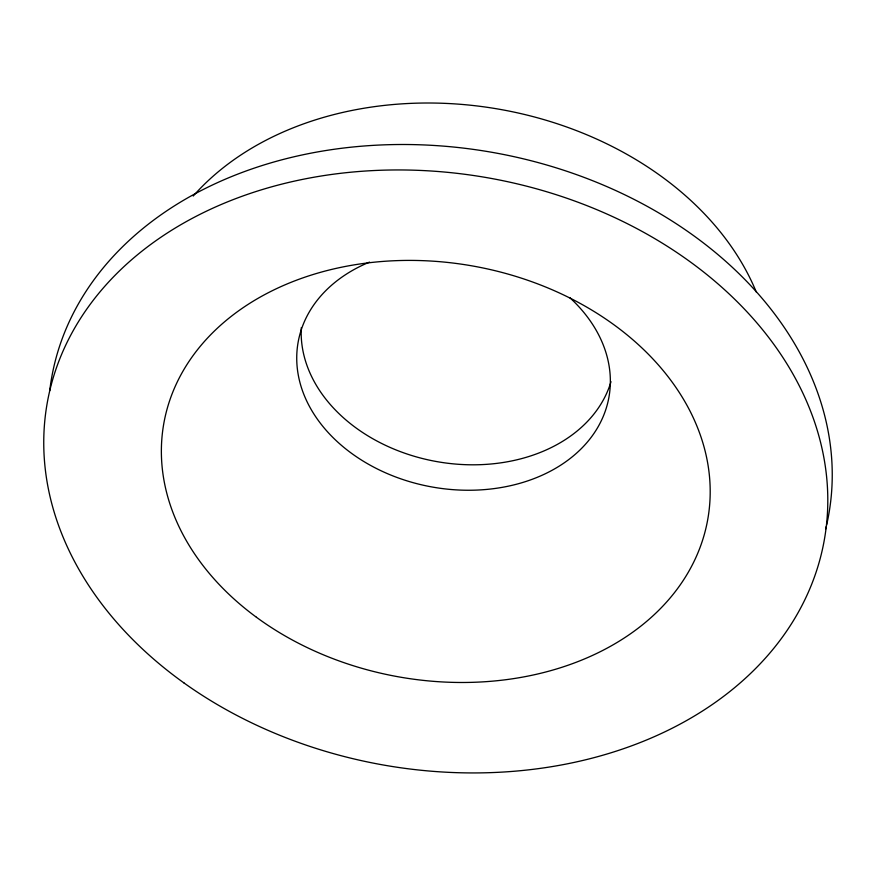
<?xml version="1.0" encoding="UTF-8"?>
<svg xmlns="http://www.w3.org/2000/svg" width="876" height="876" viewBox="0 0 876 876"><rect width="100%" height="100%" fill="white"/><g stroke="black" fill="none" stroke-linecap="round" stroke-linejoin="round"><path stroke-width="1.31" d="M826.32 526.366A394.529 298.201 9.9 0 1 825.696 528.973M49.746 390.663A394.529 298.201 9.9 0 1 490.735 152.096A394.529 298.201 9.9 0 1 826.615 525.063M193.235 196.038A315.623 238.568 9.9 0 1 497.371 108.909A315.623 238.568 9.9 0 1 756.273 292.015M569.783 297.632A157.811 119.278 9.9 0 1 552.011 470.324A157.811 119.278 9.9 0 1 326.113 430.236A157.811 119.278 9.9 0 1 369.552 262.099M611.01 381.673A157.811 119.278 9.9 0 1 437.474 461.718A157.811 119.278 9.9 0 1 301.311 327.624M183.927 682.908A394.529 298.201 9.9 0 0 821.874 551.814A394.529 298.201 9.9 0 0 301.53 179.602A394.529 298.201 9.9 0 0 183.927 682.908M256.416 617.241A276.17 208.74 9.9 0 0 705.322 530.681A276.17 208.74 9.9 0 0 345.604 266.403A276.17 208.74 9.9 0 0 256.416 617.241"/></g></svg>
